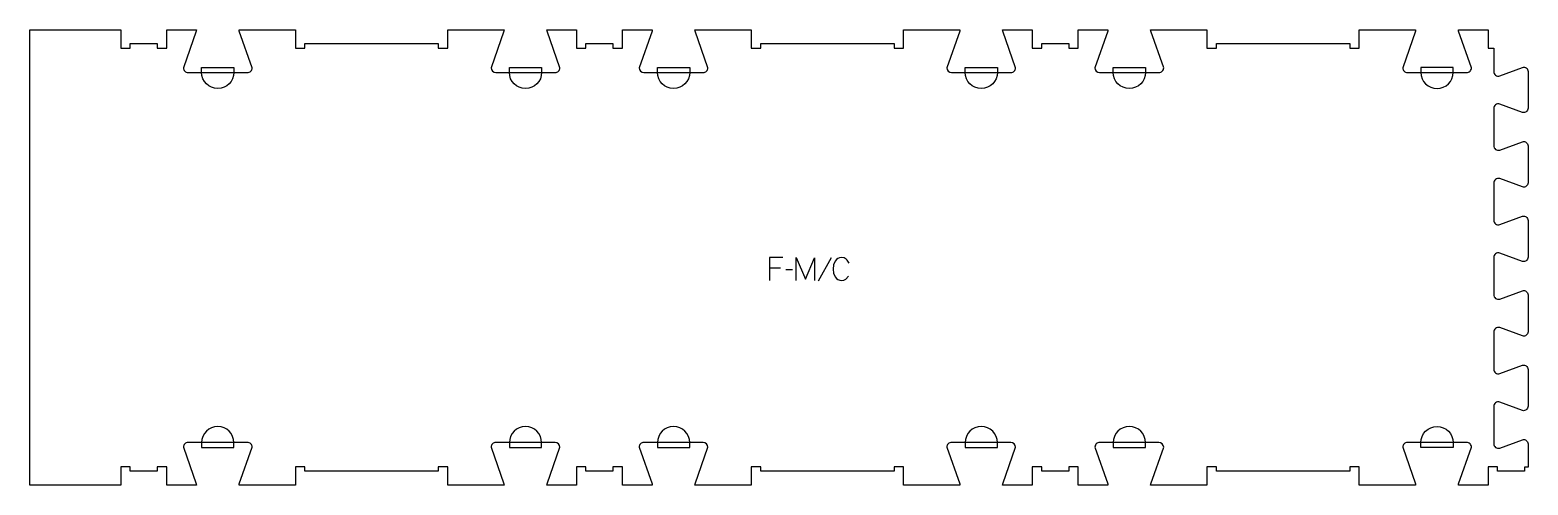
# Model space of a CAD drawing. Header units: millimetres. Extents: x -970 to 1002, y -299 to 299.
import ezdxf

# ---------------------------------------------------------------- set-up
doc = ezdxf.new("R2010")
doc.units = ezdxf.units.MM
for name, color, linetype, true_color in [('1_ANYTOOL_1MMDEEP_LABELS_S', 2, 'Continuous', 0xffff00), ('4_ANYTOOL_CUTTHROUGH_OUTSI', 5, 'Continuous', 0x0000ff), ('5_ANYTOOL_HALF_MILL_9MM_IN', 3, 'Continuous', 0x00ff00)]:
    doc.layers.add(name, color=color, linetype=linetype, true_color=true_color)

msp = doc.modelspace()

# ---------------------------------------------------------------- linework, layer by layer
at = {"layer": '1_ANYTOOL_1MMDEEP_LABELS_S'}
for p, q in [((17.7, -14), (3.2, -14)), ((33.5, -16.1), (24.7, -16.2)), ((84.5, -0.5), (67.3, -31.2))]:
    msp.add_line(p, q, dxfattribs=at)
for points in [[(20.9, 0), (3.2, 0), (3.2, -30)], [(38.6, -30), (38.6, 0), (50.6, -28.4), (62.6, -0.1), (62.6, -30)]]:
    msp.add_lwpolyline(points, dxfattribs=at)
msp.add_lwpolyline([(108.1, -7.5, 0.131103), (104.3, -2.1), (101.6, -0.5), (98.3, 0), (95.7, -0.3), (93.4, -1.2), (91.5, -2.7), (89.9, -4.7), (87.8, -9.6), (87.1, -15), (87.8, -20.4), (89.9, -25.3), (91.6, -27.4), (93.5, -28.8), (95.9, -29.7), (98.6, -30), (101.4, -29.6), (103.8, -28.4), (107.4, -24.2)], format="xyb", dxfattribs=at)
at = {"layer": '4_ANYTOOL_CUTTHROUGH_OUTSI'}
msp.add_lwpolyline([(1001.9, -245.1), (1001.9, -275.6), (997.6, -275.6, 0.414214), (997.3, -275.9), (997.3, -281.1), (961.8, -281.1), (961.8, -275.4, 0.414214), (961.6, -275.1), (949.6, -275.1, 0.414214), (949.3, -275.4), (949.3, -299.1), (910.2, -299.1), (910.5, -297.7), (927.4, -249.4, 0.419618), (921.1, -243.1), (843.1, -243.1, 0.419618), (836.9, -249.4), (853.8, -297.7), (854, -299.1), (779.8, -299.1), (779.8, -275.4, 0.414214), (779.6, -275.1), (767.6, -275.1, 0.414214), (767.3, -275.4), (767.3, -281.1), (591.8, -281.1), (591.8, -275.4, 0.414214), (591.6, -275.1), (579.6, -275.1, 0.414214), (579.3, -275.4), (579.3, -299.1), (505.1, -299.1), (505.4, -297.7), (522.3, -249.4), (521.8, -247.1), (520.4, -244.9), (518.3, -243.6), (516, -243.1), (438, -243.1, 0.419618), (431.8, -249.4), (448.7, -297.7), (448.9, -299.1), (409.8, -299.1), (409.8, -275.4, 0.414214), (409.6, -275.1), (397.6, -275.1, 0.414214), (397.3, -275.4), (397.3, -281.1), (361.8, -281.1), (361.8, -275.4, 0.414214), (361.6, -275.1), (349.6, -275.1, 0.414214), (349.3, -275.4), (349.3, -299.1), (310.2, -299.1), (310.5, -297.7), (327.4, -249.4), (326.9, -247.1), (325.5, -244.9), (323.4, -243.6), (321.1, -243.1), (243.1, -243.1, 0.419618), (236.9, -249.4), (253.8, -297.7), (254, -299.1), (179.8, -299.1), (179.8, -275.4, 0.414214), (179.6, -275.1), (167.6, -275.1, 0.414214), (167.3, -275.4), (167.3, -281.1), (-8.2, -281.1), (-8.2, -275.4, 0.414214), (-8.4, -275.1), (-20.4, -275.1, 0.414214), (-20.7, -275.4), (-20.7, -299.1), (-94.9, -299.1), (-94.6, -297.7), (-77.7, -249.4), (-78.2, -247.1), (-79.6, -244.9), (-81.7, -243.6), (-84, -243.1), (-162, -243.1, 0.419618), (-168.2, -249.4), (-151.3, -297.7), (-151.1, -299.1), (-190.2, -299.1), (-190.2, -275.4, 0.414214), (-190.4, -275.1), (-202.4, -275.1, 0.414214), (-202.7, -275.4), (-202.7, -281.1), (-238.2, -281.1), (-238.2, -275.4, 0.414214), (-238.4, -275.1), (-250.4, -275.1, 0.414214), (-250.7, -275.4), (-250.7, -299.1), (-289.8, -299.1), (-289.5, -297.7), (-272.6, -249.4), (-273.1, -247.1), (-274.5, -244.9), (-276.6, -243.6), (-278.9, -243.1), (-356.9, -243.1, 0.419618), (-363.1, -249.4), (-346.2, -297.7), (-346, -299.1), (-420.2, -299.1), (-420.2, -275.4, 0.414214), (-420.4, -275.1), (-432.4, -275.1, 0.414214), (-432.7, -275.4), (-432.7, -281.1), (-608.2, -281.1), (-608.2, -275.4, 0.414214), (-608.4, -275.1), (-620.4, -275.1, 0.414214), (-620.7, -275.4), (-620.7, -299.1), (-694.9, -299.1), (-694.6, -297.7), (-677.7, -249.4, 0.419618), (-684, -243.1), (-762, -243.1, 0.419618), (-768.2, -249.4), (-751.3, -297.7), (-751.1, -299.1), (-790.2, -299.1), (-790.2, -275.4, 0.414214), (-790.4, -275.1), (-802.4, -275.1, 0.414214), (-802.7, -275.4), (-802.7, -281.1), (-838.2, -281.1), (-838.2, -275.4, 0.414214), (-838.4, -275.1), (-850.4, -275.1, 0.414214), (-850.7, -275.4), (-850.7, -299.1), (-970.2, -299.1), (-970.2, 299.4), (-850.7, 299.4), (-850.7, 275.6, 0.414214), (-850.4, 275.4), (-838.4, 275.4, 0.414214), (-838.2, 275.6), (-838.2, 281.4), (-802.7, 281.4), (-802.7, 275.6, 0.414214), (-802.4, 275.4), (-790.4, 275.4, 0.414214), (-790.2, 275.6), (-790.2, 299.4), (-751.1, 299.4), (-751.3, 298), (-768.2, 249.7, 0.419618), (-762, 243.4), (-684, 243.4, 0.419618), (-677.7, 249.7), (-694.6, 298), (-694.9, 299.4), (-620.7, 299.4), (-620.7, 275.6, 0.414214), (-620.4, 275.4), (-608.4, 275.4, 0.414214), (-608.2, 275.6), (-608.2, 281.4), (-432.7, 281.4), (-432.7, 275.6, 0.414214), (-432.4, 275.4), (-420.4, 275.4, 0.414214), (-420.2, 275.6), (-420.2, 299.4), (-346, 299.4), (-346.2, 298), (-363.1, 249.6), (-362.7, 247.3), (-361.3, 245.2), (-359.2, 243.8), (-356.9, 243.4), (-278.9, 243.4, 0.419618), (-272.6, 249.7), (-289.5, 298), (-289.8, 299.4), (-250.7, 299.4), (-250.7, 275.6, 0.414214), (-250.4, 275.4), (-238.4, 275.4, 0.414214), (-238.2, 275.6), (-238.2, 281.4), (-202.7, 281.4), (-202.7, 275.6, 0.414214), (-202.4, 275.4), (-190.4, 275.4, 0.414214), (-190.2, 275.6), (-190.2, 299.4), (-151.1, 299.4), (-151.3, 298), (-168.2, 249.6), (-167.8, 247.3), (-166.4, 245.2), (-164.3, 243.8), (-162, 243.4), (-84, 243.4, 0.419618), (-77.7, 249.7), (-94.6, 298), (-94.9, 299.4), (-20.7, 299.4), (-20.7, 275.6, 0.414214), (-20.4, 275.4), (-8.4, 275.4, 0.414214), (-8.2, 275.6), (-8.2, 281.4), (167.3, 281.4), (167.3, 275.6, 0.414214), (167.6, 275.4), (179.6, 275.4, 0.414214), (179.8, 275.6), (179.8, 299.4), (254, 299.4), (253.8, 298), (236.9, 249.6), (237.3, 247.3), (238.7, 245.2), (240.8, 243.8), (243.1, 243.4), (321.1, 243.4, 0.419618), (327.4, 249.7), (310.5, 298), (310.2, 299.4), (349.3, 299.4), (349.3, 275.6, 0.414214), (349.6, 275.4), (361.6, 275.4, 0.414214), (361.8, 275.6), (361.8, 281.4), (397.3, 281.4), (397.3, 275.6, 0.414214), (397.6, 275.4), (409.6, 275.4, 0.414214), (409.8, 275.6), (409.8, 299.4), (448.9, 299.4), (448.7, 298), (431.8, 249.6), (432.2, 247.3), (433.6, 245.2), (435.7, 243.8), (438, 243.4), (516, 243.4, 0.419618), (522.3, 249.7), (505.4, 298), (505.1, 299.4), (579.3, 299.4), (579.3, 275.6, 0.414214), (579.6, 275.4), (591.6, 275.4, 0.414214), (591.8, 275.6), (591.8, 281.4), (767.3, 281.4), (767.3, 275.6, 0.414214), (767.6, 275.4), (779.6, 275.4, 0.414214), (779.8, 275.6), (779.8, 299.4), (854, 299.4), (853.8, 298), (836.9, 249.7, 0.419618), (843.1, 243.4), (921.1, 243.4, 0.419618), (927.4, 249.7), (910.5, 298), (910.2, 299.4), (949.3, 299.4), (949.3, 275.6, 0.414214), (949.6, 275.4), (956.7, 275.4), (956.7, 244.9, 0.503225), (964.8, 238.9), (994.5, 249.9), (995.8, 250.3), (997.2, 250.4), (998.5, 250.1), (999.6, 249.5), (1000.6, 248.6), (1001.3, 247.5), (1001.8, 246.2), (1001.9, 244.9), (1001.9, 196.4, -0.501976), (994.5, 190.9), (964.8, 201.9, 0.503222), (956.7, 195.9), (956.7, 147.4, 0.503225), (964.8, 141.4), (994.5, 152.4, -0.501976), (1001.9, 146.9), (1001.9, 98.4, -0.501976), (994.5, 92.9), (964.8, 103.9, 0.503222), (956.7, 97.9), (956.7, 49.4, 0.503225), (964.8, 43.4), (994.5, 54.4, -0.501976), (1001.9, 48.9), (1001.9, 0.4, -0.501976), (994.5, -5.1), (964.8, 5.9, 0.503222), (956.7, -0.1), (956.7, -48.6, 0.503225), (964.8, -54.6), (994.5, -43.6, -0.501976), (1001.9, -49.1), (1001.9, -97.6, -0.501976), (994.5, -103.1), (964.8, -92.1, 0.503222), (956.7, -98.1), (956.7, -146.6, 0.503225), (964.8, -152.6), (994.5, -141.6, -0.501976), (1001.9, -147.1), (1001.9, -195.6, -0.501976), (994.5, -201.1), (964.8, -190.1, 0.503222), (956.7, -196.1), (956.7, -244.6, 0.503225), (964.8, -250.6), (994.5, -239.6, -0.501977)], format="xyb", close=True, dxfattribs=at)
at = {"layer": '5_ANYTOOL_HALF_MILL_9MM_IN'}
for points in [[(-701.7, 243.6, -1), (-744.2, 243.6), (-744.2, 249.9), (-701.7, 249.9)], [(-296.6, 243.6, -1), (-339.1, 243.6), (-339.1, 249.9), (-296.6, 249.9)], [(-101.7, 243.6, -1), (-144.2, 243.6), (-144.2, 249.9), (-101.7, 249.9)], [(303.4, 243.6, -1), (260.9, 243.6), (260.9, 249.9), (303.4, 249.9)], [(498.3, 243.6, -1), (455.8, 243.6), (455.8, 249.9), (498.3, 249.9)], [(860.9, 243.6, 1), (903.4, 243.6), (903.4, 249.9), (860.9, 249.9)], [(-701.7, -243.4, 1), (-744.2, -243.4), (-744.2, -249.6), (-701.7, -249.6)], [(-296.6, -243.4, 1), (-339.1, -243.4), (-339.1, -249.6), (-296.6, -249.6)], [(-101.7, -243.4, 1), (-144.2, -243.4), (-144.2, -249.6), (-101.7, -249.6)], [(303.4, -243.4, 1), (260.9, -243.4), (260.9, -249.6), (303.4, -249.6)], [(498.3, -243.4, 1), (455.8, -243.4), (455.8, -249.6), (498.3, -249.6)], [(860.9, -243.4, -1), (903.4, -243.4), (903.4, -249.6), (860.9, -249.6)]]:
    msp.add_lwpolyline(points, format="xyb", close=True, dxfattribs=at)

doc.saveas('drawing.dxf')
